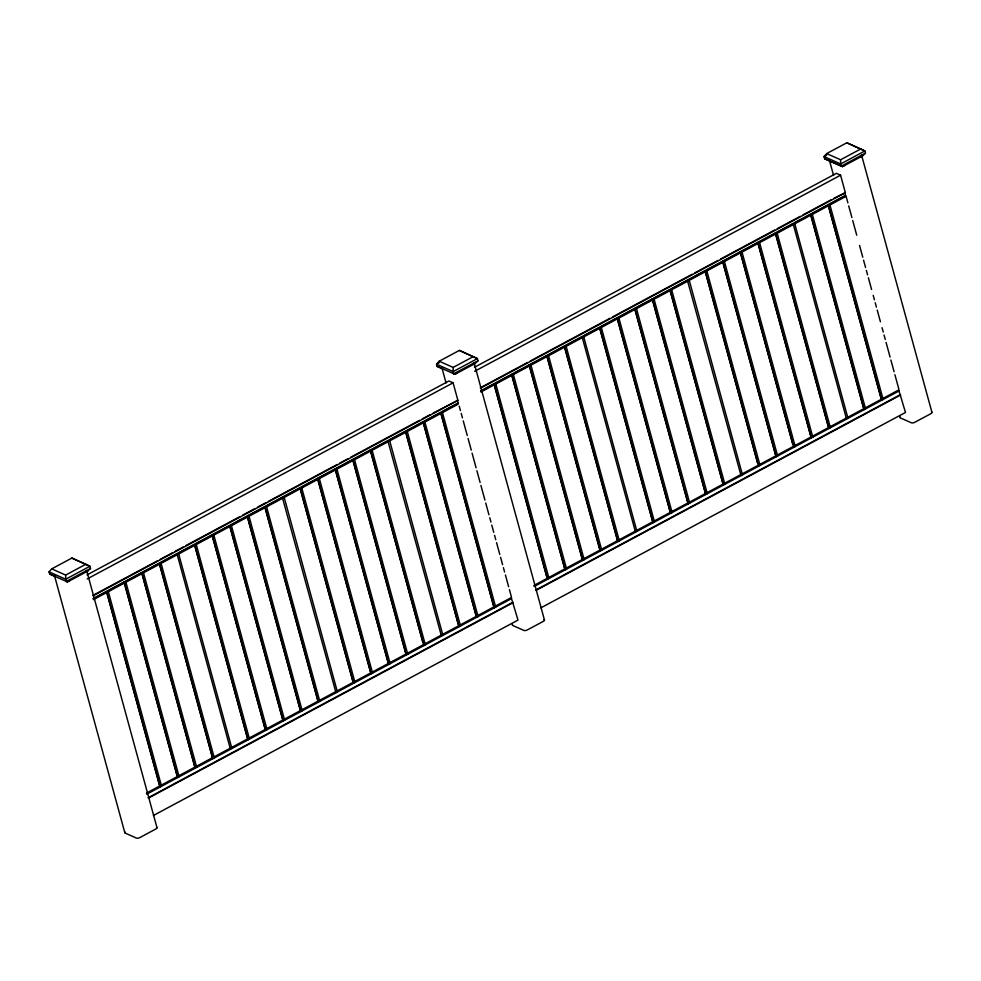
<?xml version="1.0" encoding="UTF-8"?>
<svg xmlns="http://www.w3.org/2000/svg" width="981" height="981" viewBox="0 0 981 981"><rect width="100%" height="100%" fill="white"/><g stroke="black" fill="none" stroke-linecap="round" stroke-linejoin="round"><path stroke-width="1.47" d="M67.542 581.917L49.651 574.032L49.05 571.837L51.723 568.87L71.895 558.054L89.933 566.245L90.534 568.453L87.726 571.114L67.542 581.917L66.316 581.426L65.715 579.231L65.666 575.062L85.85 564.247M439.194 361.229L436.52 364.196L437.121 366.391L455.012 374.276L475.196 363.46L478.005 360.812L477.404 358.605L459.378 350.413L439.194 361.229L453.136 367.421L473.32 356.606M826.664 153.588L824.003 156.555L824.604 158.75L842.495 166.635L862.667 155.82L865.487 153.159L864.886 150.964L846.848 142.772L826.664 153.588L840.619 159.768L860.791 148.953M439.218 362.749L436.52 364.196L453.185 371.591L453.786 373.786L455.012 374.276M826.689 155.108L824.003 156.555L840.668 163.95L841.269 166.145L865.487 153.159M66.316 581.426L90.534 568.453M453.786 373.786L478.005 360.812M87.027 574.915L448.918 380.984L453.099 382.835L457.882 400.322L93.293 595.712M474.497 367.274L836.388 173.343L840.57 175.194L845.352 192.681L480.764 388.059M87.15 578.949L453.099 382.835M474.632 371.296L840.57 175.194M92.766 595.479L157.585 560.74M160.283 559.293L172.435 552.781M175.133 551.334L183.239 546.993M185.936 545.546L239.953 516.595M242.65 515.148L254.802 508.636M257.512 507.189L265.606 502.848M268.316 501.401L337.182 464.504M339.88 463.057L347.985 458.703M350.683 457.256L419.549 420.359M422.247 418.912L430.352 414.571M433.05 413.124L457.882 400.322M480.236 387.838L527.508 362.504M530.206 361.057L609.875 318.359M612.573 316.912L692.243 274.226M694.94 272.779L717.908 260.468M720.606 259.021L774.622 230.081M777.32 228.634L800.275 216.335M802.973 214.888L831.336 199.695M834.034 198.236L845.352 192.681M93.146 598.533L457.735 403.154A5.751 2.428 61.8 0 0 457.354 400.101M480.616 390.892L845.217 195.513A5.751 2.428 61.8 0 0 844.837 192.448M93.244 598.9L106.696 591.69L160.111 786.934M282.553 497.453L266.415 506.11L319.831 701.354M388.071 440.91L371.934 449.556L425.337 644.799M458.421 403.216L442.272 411.861L495.687 607.104M480.715 391.26L494.166 384.049L547.582 579.293M687.62 280.382L671.47 289.039L724.885 484.283M93.44 599.636L458.041 404.258L457.735 403.154M480.923 391.995L845.512 196.617L845.217 195.513M146.377 793.139L510.978 597.76L511.273 598.851A6.07 2.563 61.8 0 1 512.695 602.383L518.005 620.102L153.416 815.481M533.86 585.498L898.449 390.119L898.755 391.211A6.07 2.563 61.8 0 1 900.178 394.742L905.475 412.461L540.887 607.84M146.684 794.23L511.837 598.459M534.13 586.503L899.307 390.818M148.106 797.761L512.695 602.383M535.577 590.121L900.178 394.742M148.634 797.994L513.222 602.616M536.104 590.354L900.693 394.975M824.604 158.75L842.495 166.635M437.121 366.391L441.07 368.096M49.651 574.032L53.599 575.737M861.281 155.206L862.667 155.82M473.798 362.847L475.196 363.46M86.328 570.488L87.726 571.114M51.723 568.87L65.666 575.062M49.05 571.837L65.715 579.231L89.933 566.245L71.895 558.054M846.848 142.772L864.886 150.964L840.668 163.95L840.619 159.768M459.378 350.413L477.404 358.605L453.185 371.591L453.136 367.421M861.71 155.66L931.95 412.412M847.903 202.908L845.892 195.562L829.754 204.22L883.158 399.463M848.7 205.838L851.913 217.586M852.722 220.529L856.732 235.207M859.552 245.483L862.765 257.218M863.562 260.161L865.573 267.494M866.37 270.437L867.584 274.839M868.381 277.77L871.594 289.518M873.2 295.391L874.402 299.794M875.211 302.737L876.413 307.139M877.222 310.07L880.435 321.817M882.042 327.691L883.243 332.093M884.04 335.024L885.254 339.438M886.051 342.369L890.074 357.047M890.871 359.99L894.083 371.725M894.893 374.668L898.903 389.347M829.509 160.614L833.556 175.378M881.723 400.236L828.307 204.992L812.158 213.65L865.573 408.893M828.467 206.231L881.073 398.531M864.138 409.666L810.723 214.422L794.573 223.067L847.989 418.311M810.87 215.648L863.488 407.961M846.554 419.083L793.139 223.84L776.989 232.497L830.404 427.741M828.957 428.513L775.554 233.27L759.404 241.915L812.82 437.158M775.297 233.037L828.307 426.809M811.373 437.931L757.957 242.687L741.82 251.344L795.235 446.588M757.712 242.454L810.723 436.238M793.788 447.361L740.373 252.117L724.236 260.762L777.639 456.006M740.128 251.884L792.734 444.185M776.204 456.778L722.789 261.535L706.651 270.192L760.054 465.435M722.543 261.302L775.554 455.086M758.62 466.208L705.204 270.964L689.054 279.61L742.47 474.853M704.959 270.731L757.565 463.044M687.374 280.149L741.035 475.626M723.438 485.055L670.035 289.812L653.886 298.457L707.301 493.713M669.778 289.579L722.789 483.351M705.854 494.473L652.451 299.23L636.301 307.887L689.717 503.13M652.193 298.997L705.204 492.781M688.27 503.903L634.854 308.659L618.717 317.304L672.132 512.56M634.609 308.426L687.62 502.198M670.685 513.333L617.27 318.077L601.132 326.734L654.535 521.978M617.429 319.315L670.035 511.628M653.101 522.75L599.685 327.507L583.536 336.164L636.951 531.408M599.845 328.745L652.451 521.046M635.516 532.18L582.101 336.937L565.951 345.582L619.367 540.825M617.932 541.598L564.516 346.354L548.367 355.012L601.782 550.255M564.664 347.593L617.282 539.906M600.335 551.028L546.932 355.784L530.782 364.429L584.198 559.673M547.079 357.01L599.685 549.323M582.751 560.445L529.335 365.202L513.198 373.859L566.613 569.103M529.09 364.969L582.101 558.753M565.166 569.875L511.751 374.632L495.613 383.277L549.029 578.52M511.506 374.399L564.516 568.171M493.921 383.816L546.932 577.601M474.228 363.301L544.467 620.053M459.218 406.146L460.432 410.549M461.229 413.492L462.431 417.894M463.24 420.824L467.25 435.503M468.06 438.446L471.272 450.181M472.069 453.124L476.092 467.802M476.889 470.733L480.101 482.48M480.911 485.423L484.921 500.102M485.73 503.032L488.943 514.78M489.74 517.71L490.954 522.113M491.751 525.056L493.762 532.389M494.559 535.332L495.773 539.734M496.57 542.665L499.783 554.412M500.592 557.355L502.591 564.688M503.4 567.631L504.602 572.033M505.411 574.964L508.624 586.712M509.421 589.642L511.432 596.988M446.073 383.019L442.039 368.255A2.526 1.091 -15.3 0 0 442.468 368.721M494.24 607.877L440.837 412.633L424.687 421.29L478.103 616.534M440.984 413.872L493.59 606.184M476.656 617.307L423.252 422.063L407.103 430.708L460.518 625.952M423.4 423.289L476.006 615.602M459.071 626.724L405.656 431.481L389.518 440.138L442.934 635.381M405.815 432.719L458.421 625.032M387.826 440.677L441.487 636.154M423.902 645.572L370.487 450.328L354.337 458.985L407.753 654.229M370.242 450.095L422.848 642.408M406.318 655.001L352.902 459.758L336.753 468.403L390.168 663.647M352.657 459.525L405.668 653.297M388.734 664.419L335.318 469.176L319.168 477.833L372.584 673.076M335.073 468.943L388.084 662.727M371.137 673.849L317.734 478.605L301.584 487.25L354.999 682.506M317.476 478.372L370.487 672.144M353.552 683.279L300.137 488.023L284 496.68L337.415 691.924M299.892 487.802L352.902 681.574M282.307 497.22L335.968 692.696M318.384 702.126L264.968 506.883L248.831 515.528L302.234 710.771M264.723 506.65L317.734 700.422M300.799 711.544L247.384 516.3L231.234 524.958L284.649 720.201M247.531 517.539L300.149 709.852M283.215 720.974L229.799 525.73L213.65 534.375L267.065 729.619M229.946 526.956L282.565 719.269M265.618 730.391L212.215 535.148L196.065 543.805L249.481 739.049M212.362 536.386L264.968 728.699M248.034 739.821L194.63 544.578L178.481 553.223L231.896 748.466M194.778 545.804L247.384 738.117M230.449 749.239L177.034 553.995L160.896 562.653L214.312 757.896M212.865 758.669L159.449 563.425L143.312 572.07L196.715 767.314M159.609 564.664L212.215 756.964M195.28 768.086L141.865 572.843L125.715 581.5L179.131 776.744M141.62 572.61L194.63 766.394M177.696 777.516L124.28 582.273L108.131 590.918L161.546 786.161M124.035 582.04L177.046 775.812M106.451 591.457L159.462 785.241M86.757 570.942L156.997 827.706M54.568 575.908L124.808 832.661M931.521 411.959A2.526 1.091 -15.3 0 1 930.895 413.663L914.746 422.308A2.526 1.091 -15.3 0 1 911.337 422.774L900.178 417.832A2.526 1.091 -15.3 0 1 900.141 416.594M861.661 155.525A2.526 1.091 -15.3 0 1 860.656 156.911M844.506 165.556A2.526 1.091 -15.3 0 1 841.097 166.022M829.938 161.068A2.526 1.091 -15.3 0 1 829.546 160.32M544.038 619.6A2.526 1.091 -15.3 0 1 543.425 621.304L527.275 629.961A2.526 1.091 -15.3 0 1 523.866 630.415L512.707 625.473A2.526 1.091 -15.3 0 1 512.511 624.394M474.24 363.448A2.526 1.091 -15.3 0 1 473.173 364.552M457.036 373.197A2.526 1.091 -15.3 0 1 453.627 373.663M156.568 827.241A2.526 1.091 -15.3 0 1 155.942 828.945L139.805 837.602A2.526 1.091 -15.3 0 1 136.384 838.056L125.237 833.114A2.526 1.091 -15.3 0 1 125.028 832.035M86.647 571.408A2.526 1.091 -15.3 0 1 85.703 572.193M69.565 580.838A2.526 1.091 -15.3 0 1 66.144 581.304M54.997 576.362A2.526 1.091 -15.3 0 1 54.789 575.283"/></g></svg>
